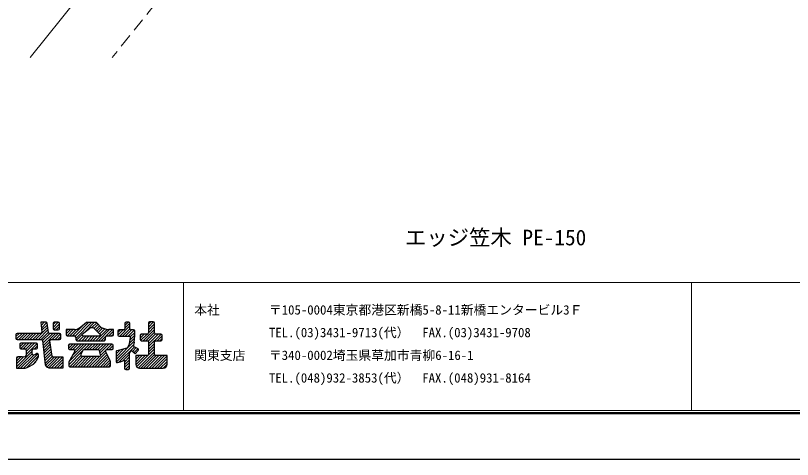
# Model space of a CAD drawing. Units: millimetres, scale not verified. Extents: x -210 to 210, y -148 to 149.
# Drawn here: x -118.8 to 63.2, y -148.5 to -44.5 of the extents above; entities that cross this region are included whole.
import ezdxf
from ezdxf.enums import TextEntityAlignment as Align

# ---------------------------------------------------------------- set-up
doc = ezdxf.new("R2010")
doc.units = ezdxf.units.MM
doc.header["$LTSCALE"] = 0.5
doc.linetypes.add('USER2', pattern=[9.525, 6.35, -3.175])
for name, color, linetype in [('0-0_0', 7, 'Continuous'), ('0-2_1-2図名', 7, 'Continuous'), ('0-5_Defpoints', 7, 'Continuous'), ('0-A_5-4図補助2', 7, 'Continuous')]:
    doc.layers.add(name, color=color, linetype=linetype)
doc.layers.add('0-1_1-1図枠', color=3, linetype='Continuous', lineweight=18)
doc.layers.add('0-9_4-0図', color=7, linetype='Continuous', lineweight=18)
doc.styles.add('ＭＳ ゴシック', font='')
doc.styles.get('ＭＳ ゴシック').set_extended_font_data('MS Gothic')

# ---------------------------------------------------------------- blocks, each defined once
blk = doc.blocks.new('A$C35B224EE')
at = {"layer": '0-1_1-1図枠'}
for p, q in [((0.7, 30.7), (399.7, 30.7)), ((120.7, 30.7), (120.7, 0.7)), ((239.7, 30.7), (239.7, 0.7)), ((0.2, 0.2), (400.2, 0.2)), ((0.7, 0.7), (399.7, 0.7))]:
    blk.add_line(p, q, dxfattribs=at)
at = {"layer": '0-5_Defpoints'}
blk.add_line((0, 0), (400.4, 0), dxfattribs=at)

msp = doc.modelspace()

# ---------------------------------------------------------------- linework, layer by layer
at = {"layer": '0-5_Defpoints'}
msp.add_line((-200.1865, -137.698), (200.2135, -137.698), dxfattribs=at)
msp.add_lwpolyline([(-209.9865, -148.498), (-209.9865, 148.502), (210.0135, 148.502), (210.0135, -148.498)], close=True, dxfattribs=at)
at = {"layer": '0-9_4-0図'}
msp.add_line((-56.9215, 18.7053), (-115.39, -54.2753), dxfattribs=at)
at = {"layer": '0-9_4-0図', "linetype": 'USER2'}
msp.add_line((-38.4758, 17.7386), (-96.1698, -54.2753), dxfattribs=at)
at = {"layer": '0-A_5-4図補助2'}
for p, q in [((-112.9179, -116.5113), (-112.7541, -116.3475)), ((-112.856, -117.1035), (-112.1, -116.3475)), ((-112.7941, -117.6958), (-111.509, -116.4107)), ((-110.0337, -117.5521), (-108.8291, -116.3475)), ((-110.0337, -116.8979), (-109.4833, -116.3475)), ((-108.8197, -116.3475), (-109.7599, -116.3475)), ((-104.875, -119.5892), (-101.6333, -116.3475)), ((-104.7518, -120.1201), (-100.9791, -116.3475)), ((-103.8816, -117.6624), (-102.2971, -116.4067)), ((-102.6202, -118.6427), (-100.325, -116.3475)), ((-102.1271, -116.3475), (-100.0348, -116.3475)), ((-100.9346, -117.6112), (-99.7974, -116.4741)), ((-93.2208, -117.0933), (-92.475, -116.3475)), ((-92.3044, -116.3475), (-92.947, -116.3475)), ((-87.7157, -116.8216), (-87.1673, -116.2731)), ((-87.7157, -117.4757), (-86.5191, -116.2791)), ((-86.5761, -116.2731), (-87.4419, -116.2731)), ((-114.1517, -120.3617), (-111.2808, -117.4908)), ((-113.4976, -120.3617), (-111.1976, -118.0618)), ((-112.7321, -118.288), (-111.3639, -116.9197)), ((-111.1026, -118.7149), (-111.4131, -116.5819)), ((-110.0337, -116.6213), (-110.0337, -117.8578)), ((-109.9126, -118.0851), (-108.5458, -116.7184)), ((-109.7599, -118.1316), (-108.8197, -118.1316)), ((-109.3049, -118.1316), (-108.5458, -117.3725)), ((-108.5458, -117.8578), (-108.5458, -116.6213)), ((-106.9836, -119.0811), (-105.9597, -118.0573)), ((-106.9836, -118.4269), (-106.6139, -118.0573)), ((-106.7825, -119.5342), (-105.3056, -118.0573)), ((-106.1382, -119.544), (-104.6046, -118.0104)), ((-105.484, -119.544), (-102.536, -116.596)), ((-103.2204, -119.1184), (-101.4432, -117.7099)), ((-101.1598, -117.6112), (-100.8426, -117.6112)), ((-100.528, -117.737), (-98.9878, -119.2028)), ((-100.4656, -117.7964), (-99.4808, -116.8116)), ((-100.1304, -118.1154), (-99.1641, -117.1491)), ((-100.0574, -120.6591), (-97.4096, -118.0113)), ((-99.7952, -118.4344), (-98.8475, -117.4867)), ((-99.46, -118.7534), (-98.3878, -117.6812)), ((-99.4033, -120.6591), (-96.8014, -118.0573)), ((-99.1248, -119.0724), (-97.9032, -117.8507)), ((-98.7491, -120.6591), (-96.1473, -118.0573)), ((-94.8575, -118.73), (-94.2591, -118.1316)), ((-94.855, -119.3816), (-93.6049, -118.1316)), ((-93.4947, -118.1316), (-94.5836, -118.1316)), ((-94.4375, -119.6184), (-92.0305, -117.2114)), ((-93.7834, -119.6184), (-92.0304, -117.8654)), ((-93.2208, -117.7475), (-92.0367, -116.5634)), ((-93.2208, -116.6213), (-93.2208, -117.8578)), ((-93.1292, -119.6184), (-91.6424, -118.1316)), ((-92.475, -119.6184), (-91.0352, -118.1785)), ((-92.0305, -117.8578), (-92.0305, -116.6213)), ((-91.1885, -118.1316), (-91.7567, -118.1316)), ((-88.9366, -120.6591), (-86.3023, -118.0248)), ((-87.7157, -116.547), (-87.7157, -118.8242)), ((-87.7157, -118.1299), (-86.3023, -116.7164)), ((-87.7157, -118.7841), (-86.3023, -117.3706)), ((-86.3023, -118.8242), (-86.3023, -116.547)), ((-118.7377, -119.7144), (-117.9726, -118.9493)), ((-118.7377, -119.2232), (-118.7377, -120.0879)), ((-118.6541, -120.2849), (-117.3185, -118.9493)), ((-112.967, -118.9493), (-118.4639, -118.9493)), ((-118.0767, -120.3617), (-116.6643, -118.9493)), ((-117.4226, -120.3617), (-116.0101, -118.9493)), ((-116.7684, -120.3617), (-115.356, -118.9493)), ((-116.1142, -120.3617), (-114.7018, -118.9493)), ((-115.4601, -120.3617), (-114.0476, -118.9493)), ((-114.8059, -120.3617), (-113.3935, -118.9493)), ((-112.8434, -120.3617), (-111.1145, -118.6329)), ((-112.4845, -120.657), (-110.7768, -118.9493)), ((-112.4225, -121.2492), (-110.1226, -118.9493)), ((-112.3606, -121.8415), (-109.4685, -118.9493)), ((-108.5221, -118.9493), (-110.8316, -118.9493)), ((-110.2267, -120.3617), (-108.8143, -118.9493)), ((-109.5726, -120.3617), (-108.2895, -119.0787)), ((-108.9184, -120.3617), (-108.2483, -119.6916)), ((-108.2483, -120.0879), (-108.2483, -119.2232)), ((-106.7097, -119.544), (-105.0256, -119.544)), ((-104.7518, -119.8179), (-104.7518, -120.3853)), ((-104.6052, -120.6277), (-103.284, -119.3065)), ((-103.9824, -120.6591), (-102.8544, -119.5311)), ((-103.3283, -120.6591), (-102.2132, -119.544)), ((-103.1612, -119.4358), (-102.8129, -119.544)), ((-102.8129, -119.544), (-99.1711, -119.544)), ((-102.6741, -120.6591), (-101.559, -119.544)), ((-102.0199, -120.6591), (-100.9048, -119.544)), ((-101.3658, -120.6591), (-100.2507, -119.544)), ((-100.7116, -120.6591), (-99.5965, -119.544)), ((-99.0595, -119.5094), (-99.1711, -119.544)), ((-97.7588, -120.3853), (-97.7588, -119.8179)), ((-97.485, -119.544), (-96.1728, -119.544)), ((-96.9799, -119.544), (-95.899, -118.4632)), ((-96.3257, -119.544), (-95.899, -119.1173)), ((-94.8575, -118.4054), (-94.8575, -119.3445)), ((-94.5836, -119.6184), (-92.1944, -119.6184)), ((-92.1546, -121.2604), (-90.9676, -120.0735)), ((-92.0168, -120.4684), (-90.9146, -119.3663)), ((-91.9575, -119.755), (-90.9146, -118.7122)), ((-91.0634, -121.0308), (-90.9146, -119.544)), ((-89.65, -120.0641), (-88.6838, -119.098)), ((-89.65, -119.41), (-89.338, -119.098)), ((-89.65, -119.3718), (-89.65, -120.3853)), ((-89.5379, -120.6062), (-88.0297, -119.098)), ((-87.9896, -119.098), (-89.3761, -119.098)), ((-88.2824, -120.6591), (-86.3023, -118.6789)), ((-87.7572, -120.788), (-86.0647, -119.0956)), ((-87.7157, -121.4007), (-85.413, -119.098)), ((-87.7157, -122.0549), (-84.7605, -119.0997)), ((-84.7907, -119.098), (-86.0284, -119.098)), ((-85.6658, -120.6591), (-84.5168, -119.5102)), ((-84.5168, -120.3853), (-84.5168, -119.3718)), ((-118.4639, -120.3617), (-112.762, -120.3617)), ((-117.845, -122.0925), (-117.0063, -121.2538)), ((-117.845, -121.5276), (-117.845, -122.3181)), ((-117.82, -121.4134), (-117.6854, -121.2788)), ((-117.6712, -122.5729), (-116.3521, -121.2538)), ((-113.9528, -121.2538), (-117.5711, -121.2538)), ((-117.036, -122.5919), (-115.6979, -121.2538)), ((-116.4501, -122.6601), (-115.0438, -121.2538)), ((-116.3571, -123.2213), (-114.3896, -121.2538)), ((-116.3571, -123.8755), (-113.7895, -121.3078)), ((-114.4194, -122.5919), (-113.679, -121.8515)), ((-113.679, -122.3181), (-113.679, -121.5276)), ((-112.4897, -120.6071), (-111.8935, -126.3088)), ((-112.2987, -122.4337), (-110.782, -120.917)), ((-112.2368, -123.026), (-110.6989, -121.4881)), ((-110.291, -124.2903), (-110.8172, -120.675)), ((-110.5463, -120.3617), (-108.5221, -120.3617)), ((-106.4628, -121.8312), (-106.1085, -121.4768)), ((-106.4628, -121.7507), (-106.4628, -122.4667)), ((-106.4622, -122.4848), (-105.4543, -121.4768)), ((-106.3156, -125.6089), (-102.1835, -121.4768)), ((-96.2472, -121.4768), (-106.189, -121.4768)), ((-106.0639, -122.7406), (-104.8001, -121.4768)), ((-105.5949, -124.2341), (-102.8376, -121.4768)), ((-105.4097, -122.7406), (-104.146, -121.4768)), ((-104.9568, -122.9418), (-103.4918, -121.4768)), ((-104.4779, -120.6591), (-98.0327, -120.6591)), ((-102.7931, -122.7406), (-101.5293, -121.4768)), ((-102.1389, -122.7406), (-100.8751, -121.4768)), ((-101.4847, -122.7406), (-100.221, -121.4768)), ((-100.8306, -122.7406), (-99.5668, -121.4768)), ((-100.1764, -122.7406), (-98.9126, -121.4768)), ((-99.5222, -122.7406), (-98.2585, -121.4768)), ((-99.1625, -123.035), (-97.6043, -121.4768)), ((-99.017, -123.5437), (-96.9501, -121.4768)), ((-98.0949, -120.6591), (-97.7588, -120.323)), ((-97.5656, -122.7465), (-96.296, -121.4768)), ((-96.9056, -122.7406), (-95.9734, -121.8084)), ((-95.9734, -122.4667), (-95.9734, -121.7507)), ((-95.3038, -125.0638), (-91.0404, -120.8004)), ((-95.2594, -125.6736), (-91.2125, -121.6267)), ((-91.0634, -121.0308), (-91.2344, -121.7142)), ((-89.3761, -120.6591), (-87.9896, -120.6591)), ((-87.7157, -120.9329), (-87.7157, -123.8792)), ((-87.7157, -122.7091), (-86.3023, -121.2956)), ((-86.3023, -123.8792), (-86.3023, -120.9329)), ((-86.0284, -120.6591), (-84.7907, -120.6591)), ((-85.0116, -120.6591), (-84.5168, -120.1643)), ((-118.5889, -126.7614), (-114.9437, -123.1162)), ((-117.5711, -122.5919), (-116.631, -122.5919)), ((-116.9915, -127.1265), (-113.5956, -123.7306)), ((-116.3571, -122.8657), (-116.3571, -124.0838)), ((-114.9437, -123.7242), (-114.9437, -122.8657)), ((-114.6698, -122.5919), (-113.9528, -122.5919)), ((-112.1748, -123.6182), (-110.6158, -122.0591)), ((-112.1129, -124.2104), (-110.5327, -122.6302)), ((-112.051, -124.8027), (-110.4495, -123.2012)), ((-106.3884, -126.3359), (-103.1241, -123.0716)), ((-106.189, -122.7406), (-105.2208, -122.7406)), ((-104.9824, -123.149), (-106.1526, -125.222)), ((-103.0407, -122.8966), (-103.5236, -123.91)), ((-102.7935, -122.7406), (-99.4532, -122.7406)), ((-100.9198, -126.7548), (-97.6057, -123.4407)), ((-98.9001, -123.9526), (-99.1899, -122.9391)), ((-98.8936, -124.0744), (-97.7771, -122.9579)), ((-96.7536, -125.1864), (-97.7552, -123.1345)), ((-97.5091, -122.7406), (-96.2472, -122.7406)), ((-96.2514, -122.7406), (-95.9734, -122.4626)), ((-95.3038, -124.4097), (-93.4336, -122.5394)), ((-95.3038, -123.7555), (-94.3302, -122.7819)), ((-95.3038, -123.2491), (-95.3038, -125.5241)), ((-94.6556, -125.724), (-91.0034, -122.0718)), ((-92.1049, -127.15), (-92.1049, -123.6051)), ((-92.0544, -123.4465), (-91.7194, -122.9749)), ((-91.4646, -123.1871), (-90.5747, -122.2972)), ((-91.1076, -123.4843), (-90.1492, -122.5259)), ((-91.0962, -122.023), (-90.1899, -122.4996)), ((-90.4874, -126.789), (-86.3023, -122.6039)), ((-90.1089, -127.0647), (-86.3023, -123.2581)), ((-87.7157, -123.3632), (-86.3023, -121.9498)), ((-118.5889, -126.1073), (-116.8732, -124.3916)), ((-118.5889, -125.4531), (-117.5862, -124.4503)), ((-118.5889, -124.7989), (-118.2403, -124.4503)), ((-118.5889, -124.7242), (-118.5889, -127.1265)), ((-117.3242, -124.4503), (-118.3151, -124.4503)), ((-118.2998, -127.1265), (-114.9403, -123.767)), ((-117.6457, -127.1265), (-114.4801, -123.9609)), ((-117.3242, -124.4503), (-116.5956, -124.3554)), ((-116.2562, -127.0454), (-113.5302, -124.3194)), ((-114.807, -126.2503), (-114.0557, -125.4991)), ((-111.9891, -125.3949), (-110.3664, -123.7723)), ((-111.9272, -125.9872), (-110.2792, -124.3392)), ((-111.7848, -126.499), (-109.8105, -124.5247)), ((-111.4977, -126.866), (-109.1563, -124.5247)), ((-111.0218, -127.0443), (-108.5022, -124.5247)), ((-110.3755, -127.0522), (-107.848, -124.5247)), ((-109.7213, -127.0522), (-107.6531, -124.984)), ((-106.1508, -126.7524), (-103.5299, -124.1316)), ((-105.499, -126.7548), (-103.0458, -124.3017)), ((-104.8448, -126.7548), (-102.3917, -124.3017)), ((-104.1907, -126.7548), (-101.7375, -124.3017)), ((-103.5365, -126.7548), (-101.0833, -124.3017)), ((-103.2764, -124.3017), (-99.1634, -124.3017)), ((-102.8823, -126.7548), (-100.4292, -124.3017)), ((-102.2282, -126.7548), (-99.775, -124.3017)), ((-101.574, -126.7548), (-99.1168, -124.2977)), ((-100.2657, -126.7548), (-97.3911, -123.8803)), ((-99.6115, -126.7548), (-97.1766, -124.3199)), ((-98.9573, -126.7548), (-96.962, -124.7595)), ((-98.3032, -126.7548), (-96.7474, -125.1991)), ((-93.6219, -125.3444), (-92.1049, -123.8274)), ((-93.2952, -125.6719), (-92.1049, -124.4816)), ((-93.2952, -126.3261), (-92.1049, -125.1358)), ((-90.6915, -125.6848), (-89.1597, -124.153)), ((-90.6915, -125.0306), (-89.8138, -124.153)), ((-90.6915, -124.3765), (-90.468, -124.153)), ((-90.6839, -126.3314), (-88.5055, -124.153)), ((-89.5165, -127.1265), (-86.3005, -123.9105)), ((-88.8624, -127.1265), (-85.8888, -124.153)), ((-88.2082, -127.1265), (-85.2347, -124.153)), ((-87.554, -127.1265), (-84.5805, -124.153)), ((-86.8999, -127.1265), (-83.9263, -124.153)), ((-86.2457, -127.1265), (-83.3265, -124.2074)), ((-85.5915, -127.1265), (-83.3265, -124.8615)), ((-84.9374, -127.1265), (-83.3265, -125.5157)), ((-118.5889, -127.1265), (-116.7944, -127.1265)), ((-114.7399, -126.2109), (-115.8693, -126.8748)), ((-109.0672, -127.0522), (-107.6531, -125.6381)), ((-108.413, -127.0522), (-107.6531, -126.2923)), ((-107.7588, -127.0522), (-107.6531, -126.9465)), ((-106.3884, -126.1195), (-106.3884, -126.481)), ((-106.1146, -126.7548), (-96.8424, -126.7548)), ((-97.649, -126.7548), (-96.5917, -125.6975)), ((-96.9948, -126.7548), (-96.5685, -126.3285)), ((-96.5685, -126.481), (-96.5685, -125.9872)), ((-93.2952, -126.9802), (-92.1049, -125.7899)), ((-93.0787, -127.4178), (-92.1049, -126.4441)), ((-92.4305, -127.4239), (-92.1049, -127.0983)), ((-89.7787, -127.1265), (-84.2393, -127.1265)), ((-84.2832, -127.1265), (-83.3265, -126.1699)), ((-93.0214, -127.4239), (-92.3788, -127.4239))]:
    msp.add_line(p, q, dxfattribs=at)
for points in [[(-111.684, -116.3475), (-112.935, -116.3475), (-112.6946, -118.647)], [(-99.8351, -116.434), (-98.8003, -117.5369), (-97.6051, -117.9549)], [(-105.0155, -118.0573), (-106.9836, -118.0573), (-106.9836, -119.2702)], [(-95.899, -119.2702), (-95.899, -118.0573), (-97.0024, -118.0573)], [(-92.5001, -122.1717), (-92.1793, -121.4025), (-91.9247, -119.9392)], [(-90.9221, -119.6184), (-90.9146, -119.6184), (-90.9146, -118.4054)], [(-114.6071, -123.9908), (-114.3485, -123.93), (-113.951, -123.6772)], [(-95.0996, -122.9842), (-93.8904, -122.6662), (-92.6796, -122.3301)], [(-90.1168, -122.9284), (-90.8403, -123.707), (-91.7194, -122.9749)], [(-113.5302, -123.9083), (-113.5302, -124.4503), (-114.0324, -125.454)], [(-111.8935, -126.3088), (-111.596, -126.8292), (-111.0008, -127.0522), (-107.6531, -127.0522), (-107.6531, -124.5247), (-110.02, -124.5247)], [(-94.9727, -125.7919), (-94.2623, -125.6398), (-93.2952, -125.1937), (-93.2952, -127.15)], [(-87.9896, -124.153), (-90.6915, -124.153), (-90.6915, -126.2137)], [(-83.3265, -126.2137), (-83.3265, -124.153), (-86.0284, -124.153)]]:
    msp.add_lwpolyline(points, dxfattribs=at)
for centre, radius, start, end in [((-111.684, -116.6213), 0.2738, 8.28193, 90), ((-109.7599, -116.6213), 0.2738, 90, 180), ((-108.8197, -116.6213), 0.2738, 0, 90), ((-102.1271, -116.6213), 0.2738, 90, 128.39742), ((-100.0348, -116.6213), 0.2738, 43.17355, 90), ((-92.947, -116.6213), 0.2738, 90, 180), ((-92.3044, -116.6213), 0.2738, 0, 90), ((-87.4419, -116.547), 0.2738, 90, 180), ((-86.5761, -116.547), 0.2738, 0, 90), ((-109.7599, -117.8578), 0.2738, 180, 270), ((-108.8197, -117.8578), 0.2738, 270, 0), ((-105.0155, -116.2317), 1.8256, 270, 308.39742), ((-101.1598, -118.0676), 0.4564, 90, 128.39742), ((-100.8426, -118.0676), 0.4564, 46.41835, 90), ((-97.0024, -116.2317), 1.8256, 250.72316, 270), ((-94.5836, -118.4054), 0.2738, 90, 180), ((-93.4947, -117.8578), 0.2738, 270, 0), ((-91.7567, -117.8578), 0.2738, 180, 270), ((-91.1885, -118.4054), 0.2738, 0, 90), ((-118.4639, -119.2232), 0.2738, 90, 180), ((-118.4639, -120.0879), 0.2738, 180, 270), ((-112.967, -118.6755), 0.2738, 270, 5.96887), ((-110.8316, -118.6755), 0.2738, 188.28193, 270), ((-108.5221, -119.2232), 0.2738, 0, 90), ((-108.5221, -120.0879), 0.2738, 270, 0), ((-106.7097, -119.2702), 0.2738, 180, 270), ((-105.0256, -119.8179), 0.2738, 0, 90), ((-103.107, -119.2615), 0.1826, 128.39742, 252.74028), ((-99.1137, -119.335), 0.1826, 287.25972, 46.41835), ((-97.485, -119.8179), 0.2738, 90, 180), ((-96.1728, -119.2702), 0.2738, 270, 0), ((-94.5836, -119.3445), 0.2738, 180, 270), ((-92.1944, -119.8922), 0.2738, 350.12702, 90), ((-89.3761, -119.3718), 0.2738, 90, 180), ((-87.9896, -118.8242), 0.2738, 270, 0), ((-86.0284, -118.8242), 0.2738, 180, 270), ((-84.7907, -119.3718), 0.2738, 0, 90), ((-117.5711, -121.5276), 0.2738, 90, 180), ((-113.9528, -121.5276), 0.2738, 0, 90), ((-112.762, -120.6356), 0.2738, 5.96887, 90), ((-110.5463, -120.6356), 0.2738, 90, 188.28193), ((-106.189, -121.7507), 0.2738, 90, 180), ((-104.4779, -120.3853), 0.2738, 180, 270), ((-98.0327, -120.3853), 0.2738, 270, 0), ((-96.2472, -121.7507), 0.2738, 0, 90), ((-90.9688, -121.7806), 0.2738, 165.95378, 242.25895), ((-89.3761, -120.3853), 0.2738, 180, 270), ((-87.9896, -120.9329), 0.2738, 0, 90), ((-86.0284, -120.9329), 0.2738, 90, 180), ((-84.7907, -120.3853), 0.2738, 270, 0), ((-117.5711, -122.3181), 0.2738, 180, 270), ((-116.631, -122.8657), 0.2738, 0, 90), ((-114.6698, -122.8657), 0.2738, 90, 180), ((-114.6698, -123.7242), 0.2738, 180, 283.23108), ((-113.9528, -122.3181), 0.2738, 270, 0), ((-113.804, -123.9083), 0.2738, 0, 122.452), ((-106.189, -122.4667), 0.2738, 180, 270), ((-105.2208, -123.0144), 0.2738, 330.5544, 90), ((-102.7935, -123.0144), 0.2738, 90, 154.5202), ((-99.4532, -123.0144), 0.2738, 15.9566, 90), ((-97.5091, -123.0144), 0.2738, 90, 206.02005), ((-96.2472, -122.4667), 0.2738, 270, 0), ((-95.03, -123.2491), 0.2738, 104.73314, 180), ((-92.7528, -122.0663), 0.2738, 285.51317, 337.36507), ((-91.8311, -123.6051), 0.2738, 144.61752, 180), ((-90.3174, -122.742), 0.2738, 317.09995, 62.25895), ((-118.3151, -124.7242), 0.2738, 90, 180), ((-116.631, -124.0838), 0.2738, 277.42598, 0), ((-115.665, -124.637), 1.8256, 300.44702, 333.41799), ((-110.02, -124.2508), 0.2738, 188.28193, 270), ((-104.5628, -126.1195), 1.8256, 150.5544, 180), ((-103.2764, -124.0278), 0.2738, 154.5202, 270), ((-99.1634, -124.0278), 0.2738, 270, 15.9566), ((-98.3941, -125.9872), 1.8256, 0, 26.02005), ((-95.03, -125.5241), 0.2738, 180, 282.08606), ((-87.9896, -123.8792), 0.2738, 270, 0), ((-86.0284, -123.8792), 0.2738, 180, 270), ((-116.7944, -125.3009), 1.8256, 270, 300.44702), ((-106.1146, -126.481), 0.2738, 180, 270), ((-96.8424, -126.481), 0.2738, 270, 0), ((-93.0214, -127.15), 0.2738, 180, 270), ((-92.3788, -127.15), 0.2738, 270, 0), ((-89.7787, -126.2137), 0.9128, 180, 270), ((-84.2393, -126.2137), 0.9128, 270, 0)]:
    msp.add_arc(centre, radius, start, end, dxfattribs=at)

# ---------------------------------------------------------------- block references
msp.add_blockref('A$C35B224EE', (-200.1865, -137.698), dxfattribs=at)

# ---------------------------------------------------------------- texts
at = {"layer": '0-0_0', "style": 'ＭＳ ゴシック'}
msp.add_text('エッジ笠木 PE-150', height=3.666, dxfattribs=at).set_placement((-27.6007, -99.4219), align=Align.BOTTOM_LEFT)
at = {"layer": '0-2_1-2図名', "style": 'ＭＳ ゴシック'}
for s, p in [('本社', (-76.9865, -115.2015)), ('〒105-0004東京都港区新橋5-8-11新橋エンタービル3Ｆ', (-59.4865, -115.2015)), ('TEL.(03)3431-9713(代）  FAX.(03)3431-9708', (-59.4865, -120.5051)), ('関東支店', (-76.9865, -125.8372)), ('〒340-0002埼玉県草加市青柳6-16-1', (-59.4865, -125.8372)), ('TEL.(048)932-3853(代）  FAX.(048)931-8164', (-59.4865, -131.1408))]:
    msp.add_text(s, height=2.199, dxfattribs=at).set_placement(p, align=Align.BOTTOM_LEFT)

doc.saveas('drawing.dxf')
